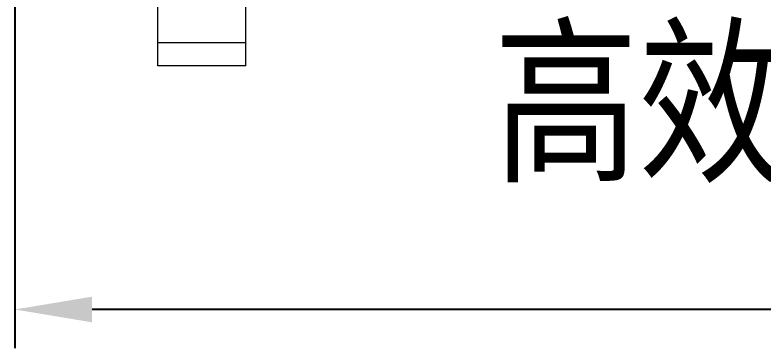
# Model space of a CAD drawing. Extents: x -2187 to 96136, y -11110 to 52208.
# Drawn here: x 15068 to 16764, y 14891 to 15647 of the extents above; entities that cross this region are included whole.
import ezdxf

# ---------------------------------------------------------------- set-up
doc = ezdxf.new("R2010")
doc.units = 0
doc.header["$LTSCALE"] = 1000
doc.header["$MEASUREMENT"] = 0
doc.styles.get("Standard").update_dxf_attribs({"font": 'gbenor.shx', "bigfont": 'gbcbig.shx'})
doc.styles.add('图纸中文说明', font='simplex.shx', dxfattribs={"width": 0.8, "bigfont": 'hztxt.shx'})
doc.dimstyles.new('ISO-25', dxfattribs={"dimscale": 70, "dimtxt": 2.5, "dimasz": 2.5, "dimexe": 1.25, "dimexo": 0.625, "dimtad": 1, "dimtxsty": 'Standard', "dimcen": 2.5, "dimadec": 0, "dimazin": 0, "dimtfac": 1, "dimtmove": 0, "dimatfit": 3, "dimfxl": 0, "dimarcsym": 0})

# ---------------------------------------------------------------- blocks, each defined once
blk = doc.blocks.new('*D92')
at = {"color": 0, "lineweight": -2}
for p, q in [((15068.1, 15676.6), (15068.1, 14891.4)), ((19568.1, 15676.6), (19568.1, 14891.4)), ((19393.1, 14978.9), (15243.1, 14978.9))]:
    blk.add_line(p, q, dxfattribs=at)
at = {"color": 0}
for points in [[(15243.1, 15008), (15243.1, 14949.7), (15068.1, 14978.9)], [(19393.1, 15008), (19393.1, 14949.7), (19568.1, 14978.9)]]:
    blk.add_solid(points, dxfattribs=at)
at = {"layer": 'Defpoints', "color": 0}
for p in [(15068.1, 15720.4), (19568.1, 15720.4), (15068.1, 14978.9)]:
    blk.add_point(p, dxfattribs=at)
at = {"color": 0, "insert": (17315.5, 15110.1), "char_height": 175, "attachment_point": 5}
blk.add_mtext('4500', dxfattribs=at)

msp = doc.modelspace()

# ---------------------------------------------------------------- linework, layer by layer
at = {"color": 7, "linetype": 'Continuous', "lineweight": 15}
for p, q in [((15391.787, 15584.103), (15391.787, 15800.103)), ((15591.787, 15584.103), (15591.787, 15800.103)), ((15591.787, 15584.103), (15391.787, 15584.103)), ((15391.787, 15532.103), (15391.787, 15584.103)), ((15591.787, 15532.103), (15591.787, 15584.103)), ((15591.787, 15532.103), (15391.787, 15532.103))]:
    msp.add_line(p, q, dxfattribs=at)

# ---------------------------------------------------------------- texts
at = {"color": 1, "insert": (18445.361, 15266.019), "char_height": 300, "width": 2428.892, "attachment_point": 9, "style": '图纸中文说明'}
msp.add_mtext('{\\fFangSong|b0|i0|c134|p49;高效展平送布机}', dxfattribs=at)

# ---------------------------------------------------------------- dimensions: what is measured, and where the dimension line sits
at = {"color": 1}
dim = msp.add_linear_dim(base=(15068.074, 14978.852), p1=(19568.074, 15720.387), p2=(15068.074, 15720.387), angle=180, dimstyle='ISO-25', dxfattribs=at)
dim.commit()
dim.dimension.update_dxf_attribs({"geometry": '*D92', "text_midpoint": (17315.53, 14978.852), "dimtype": 160})

doc.saveas('drawing.dxf')
